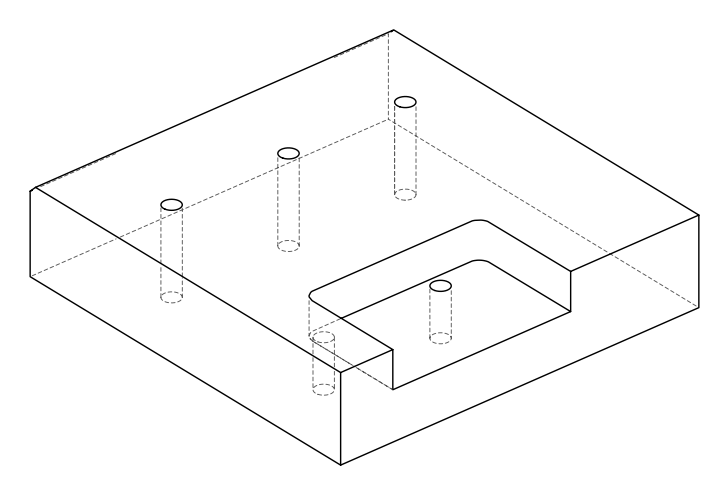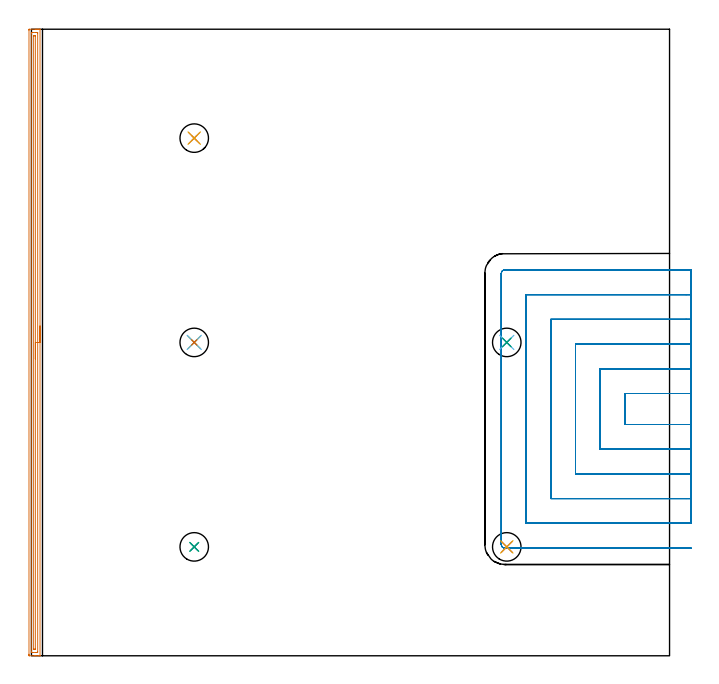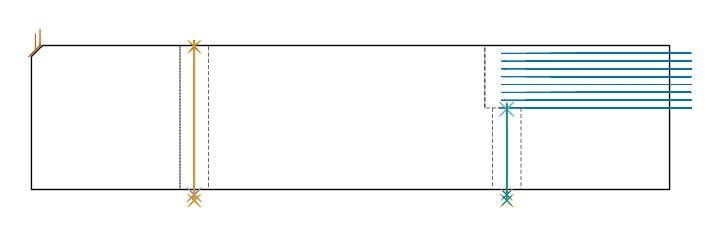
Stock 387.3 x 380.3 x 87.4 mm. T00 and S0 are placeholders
(PLAN: 17 operations, 12 tool changes, 52.2 min)
(1 AREA_MILL | FG_CHAMFER_SURFACE | UGT0205_001 | 9.3 min | 8536 mm3)
(2 MILL_SLOT | SLOT_PARTIAL_RECTANGULAR | UGT0201_094 | Follow Part, ap 5, ae 75% | 39.53 min | 799805 mm3)
(3 SPOT_DRILL | STEP1HOLE | NXT0321_9005460120000 | 0.03 min | 37 mm3)
(4 SPOT_DRILL_1 | STEP1HOLE_1 | NXT0321_9005460120000 | 0.04 min | 31 mm3)
(5 SPOT_DRILL_2 | STEP1HOLE_2 | NXT0321_9005460120000 | 0.03 min | 21 mm3)
(6 SPOT_DRILL_3 | STEP1HOLE_3 | NXT0321_9005460120000 | 0.04 min | 4 mm3)
(7 SPOT_DRILL_4 | STEP1HOLE_4 | NXT0321_9005460120000 | 0.03 min | 7 mm3)
(8 DRILL_THROUGH_HOLE_INTO_CENTER | STEP1HOLE | NXT0301_065 | 0.37 min | 6066 mm3)
(9 DRILL_TO_ENLARGE_THROUGH_HOLE | STEP1HOLE | UGT0301_244 | 0.39 min | 14438 mm3)
(10 DRILL_THROUGH_HOLE_INTO_CENTER_1 | STEP1HOLE_1 | NXT0301_065 | 0.23 min | 3452 mm3)
(11 DRILL_TO_ENLARGE_THROUGH_HOLE_1 | STEP1HOLE_1 | UGT0301_244 | 0.24 min | 8167 mm3)
(12 DRILL_THROUGH_HOLE_INTO_CENTER_2 | STEP1HOLE_2 | NXT0301_065 | 0.37 min | 6030 mm3)
(13 DRILL_TO_ENLARGE_THROUGH_HOLE_2 | STEP1HOLE_2 | UGT0301_244 | 0.39 min | 14489 mm3)
(14 DRILL_THROUGH_HOLE_INTO_CENTER_3 | STEP1HOLE_3 | NXT0301_065 | 0.23 min | 3395 mm3)
(15 DRILL_TO_ENLARGE_THROUGH_HOLE_3 | STEP1HOLE_3 | UGT0301_244 | 0.24 min | 8220 mm3)
(16 DRILL_THROUGH_HOLE_INTO_CENTER_4 | STEP1HOLE_4 | NXT0301_065 | 0.37 min | 6003 mm3)
(17 DRILL_TO_ENLARGE_THROUGH_HOLE_4 | STEP1HOLE_4 | UGT0301_244 | 0.39 min | 14483 mm3)
(TOOL UGT0205_001 | Chamfer Mill 20 x 3 x 45 deg. | D20 FL50 Z2)
(TOOL UGT0201_094 | End mill 20 mm | D20 FL38 Z4)
(TOOL NXT0321_9005460120000 | NC Spot Drill, 142deg, 12mm, Carbide, Uncoated | D12 PA142 FL30 Z2)
(TOOL NXT0301_065 | Carbide Drill 9.4mm [860.1-0940-075A1-MM 2214] | D9.4 PA140 FL98 Z2)
(TOOL UGT0301_244 | Twist Drill 17.3 mm | D17.3 PA118 FL130 Z2)
(OP 1 AREA_MILL)
G17 G21 G94 G90
T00 M6
G54
G17 G0 G90 X5.2 Y200.15 S1061 M3
G43 Z97.4 H0
G94 G1 Y200.112 Z96.528 F250.
Y199.998 Z95.663
Y199.809 Z94.812
Y199.547 Z93.98
Y199.213 Z93.174
Y198.81 Z92.4
Y198.341 Z91.664
Y197.81 Z90.972
Y197.221 Z90.329
Y196.578 Z89.739
Y195.886 Z89.208
Y195.15 Z88.74
Y194.376 Z88.337
Y193.57 Z88.003
Y192.738 Z87.741
Y191.886 Z87.552
Y191.022 Z87.438
Y190.15 Z87.4
Y0.18
X5.197 Y0.01 Z87.388
X5.08 Y0.002 Z87.272
X4.957 Y0. Z87.156
X4.728 Z86.927
X4.027 Z86.222
X2.806 Z85.003
X2.285 Z84.48
X1.675 Z83.87
X-1.101 Z81.096
X-1.198 Y0.002 Z80.999
X-1.494 Y0.01 Z80.703
X-1.498 Y0.318 Z80.7
X-1.5 Y0.627
Y0.937
Y379.673
X-1.498 Y379.982
X-1.494 Y380.29 Z80.703
X-1.198 Y380.3 Z80.999
X2.285 Z84.48
X2.806 Z85.003
X3.156 Z85.352
X3.677 Z85.873
X4.027 Z86.222
X4.728 Z86.927
X4.957 Z87.156
X5.08 Y380.298 Z87.272
X5.197 Y380.29 Z87.388
X5.2 Y380.12 Z87.4
Y190.15
X3.786 Z85.986
X3.785 Y2.663 Z85.985
X3.784 Y2.415 Z85.984
X3.78 Y2.092 Z85.98
X3.779 Y2.02 Z85.979
X3.694 Y2.01 Z85.894
X3.557 Y2.003 Z85.757
X3.156 Y2.001 Z85.356
X2.689 Y2. Z84.889
X0.948 Z83.148
X0.544 Z82.744
X0.075 Y2.002 Z82.275
X-0.052 Y2.008 Z82.148
X-0.077 Y2.01 Z82.123
X-0.08 Y2.055 Z82.12
X-0.083 Y2.165 Z82.117
X-0.085 Y2.415 Z82.115
Y377.637
X-0.084 Y377.885 Z82.116
X-0.08 Y378.208 Z82.12
X-0.079 Y378.28 Z82.121
X0.006 Y378.29 Z82.206
X0.143 Y378.297 Z82.343
X0.544 Y378.299 Z82.744
X1.011 Y378.3 Z83.211
X2.752 Z84.952
X3.156 Z85.356
X3.625 Y378.298 Z85.825
X3.752 Y378.292 Z85.952
X3.777 Y378.29 Z85.977
X3.78 Y378.245 Z85.98
X3.783 Y378.135 Z85.983
X3.785 Y377.885 Z85.985
X3.786 Y190.15 Z85.986
X2.372 Z84.572
X2.371 Y4.115 Z84.571
X2.367 Y4.027 Z84.567
X2.364 Y4.009 Z84.564
X2.358 Y4.006 Z84.558
X2.335 Y4.002 Z84.535
X2.285 Y4. Z84.485
X1.611 Y4.001 Z83.811
X1.415 Y4.005 Z83.615
X1.35 Y4.01 Z83.55
X1.335 Y4.016 Z83.535
X1.332 Y4.056 Z83.532
X1.33 Y4.114 Z83.53
X1.329 Y4.203 Z83.529
X1.328 Y4.291 Z83.528
X1.329 Y376.185 Z83.529
X1.333 Y376.273 Z83.533
X1.336 Y376.291 Z83.536
X1.342 Y376.294 Z83.542
X1.365 Y376.298 Z83.565
X1.415 Y376.299 Z83.615
X2.089 Z84.289
X2.285 Y376.295 Z84.485
X2.35 Y376.29 Z84.55
X2.365 Y376.284 Z84.565
X2.368 Y376.244 Z84.568
X2.37 Y376.186 Z84.57
X2.371 Y376.097 Z84.571
X2.372 Y376.009 Z84.572
Y190.15
Y189.278 Z84.61
Y188.413 Z84.723
Y187.562 Z84.912
Y186.73 Z85.175
Y185.924 Z85.508
Y185.15 Z85.911
Y184.414 Z86.38
Y183.722 Z86.911
Y183.079 Z87.5
Y182.49 Z88.144
Y181.958 Z88.836
Y181.49 Z89.572
Y181.087 Z90.345
Y180.753 Z91.151
Y180.491 Z91.983
Y180.302 Z92.835
Y180.188 Z93.7
Y180.15 Z94.572
G0 Z97.4
M5
M2
(OP 2 MILL_SLOT)
G17 G21 G94 G90
T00 M6
G54
G17 G0 G90 X400.3 Y159.2 S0 M3
G43 Z97.4 H0
Z82.662
G94 G1 X397.3 F250.
X360.2 F500.
Y140.4
X397.3
X400.3 F250.
Y174.2
X397.3
X345.2 F500.
Y125.4
X397.3
X400.3 F250.
Y189.2
X397.3
X330.2 F500.
Y110.4
X397.3
X400.3 F250.
Y204.2
X397.3
X315.2 F500.
Y95.4
X397.3
X400.3 F250.
Y219.2
X397.3
X300.2 F500.
Y80.4
X397.3
X400.3 F250.
Y234.2
X397.3
X287.3 F500.
G3 X285.2 Y232.1 R2.1
G1 Y67.5
G3 X287.3 Y65.4 R2.1
G1 X397.3
X400.3 F250.
G0 Y159.2 Z77.925
G1 X397.3
X360.2 F500.
Y140.4
X397.3
X400.3 F250.
Y174.2
X397.3
X345.2 F500.
Y125.4
X397.3
X400.3 F250.
Y189.2
X397.3
X330.2 F500.
Y110.4
X397.3
X400.3 F250.
Y204.2
X397.3
X315.2 F500.
Y95.4
X397.3
X400.3 F250.
Y219.2
X397.3
X300.2 F500.
Y80.4
X397.3
X400.3 F250.
Y234.2
X397.3
X287.3 F500.
G3 X285.2 Y232.1 R2.1
G1 Y67.5
G3 X287.3 Y65.4 R2.1
G1 X397.3
X400.3 F250.
G0 Y159.2 Z73.187
G1 X397.3
X360.2 F500.
Y140.4
X397.3
X400.3 F250.
Y174.2
X397.3
X345.2 F500.
Y125.4
X397.3
X400.3 F250.
Y189.2
X397.3
X330.2 F500.
Y110.4
X397.3
X400.3 F250.
Y204.2
X397.3
X315.2 F500.
Y95.4
X397.3
X400.3 F250.
Y219.2
X397.3
X300.2 F500.
Y80.4
X397.3
X400.3 F250.
Y234.2
X397.3
X287.3 F500.
G3 X285.2 Y232.1 R2.1
G1 Y67.5
G3 X287.3 Y65.4 R2.1
G1 X397.3
X400.3 F250.
G0 Y159.2 Z68.45
G1 X397.3
X360.2 F500.
Y140.4
X397.3
X400.3 F250.
Y174.2
X397.3
X345.2 F500.
Y125.4
X397.3
X400.3 F250.
Y189.2
X397.3
X330.2 F500.
Y110.4
X397.3
X400.3 F250.
Y204.2
X397.3
X315.2 F500.
Y95.4
X397.3
X400.3 F250.
Y219.2
X397.3
X300.2 F500.
Y80.4
X397.3
X400.3 F250.
Y234.2
X397.3
X287.3 F500.
G3 X285.2 Y232.1 R2.1
G1 Y67.5
G3 X287.3 Y65.4 R2.1
G1 X397.3
X400.3 F250.
G0 Y159.2 Z63.712
G1 X397.3
X360.2 F500.
Y140.4
X397.3
X400.3 F250.
Y174.2
X397.3
X345.2 F500.
Y125.4
X397.3
X400.3 F250.
Y189.2
X397.3
X330.2 F500.
Y110.4
X397.3
X400.3 F250.
Y204.2
X397.3
X315.2 F500.
Y95.4
X397.3
X400.3 F250.
Y219.2
X397.3
X300.2 F500.
Y80.4
X397.3
X400.3 F250.
Y234.2
X397.3
X287.3 F500.
G3 X285.2 Y232.1 R2.1
G1 Y67.5
G3 X287.3 Y65.4 R2.1
G1 X397.3
X400.3 F250.
G0 Y159.2 Z58.975
G1 X397.3
X360.2 F500.
Y140.4
X397.3
X400.3 F250.
Y174.2
X397.3
X345.2 F500.
Y125.4
X397.3
X400.3 F250.
Y189.2
X397.3
X330.2 F500.
Y110.4
X397.3
X400.3 F250.
Y204.2
X397.3
X315.2 F500.
Y95.4
X397.3
X400.3 F250.
Y219.2
X397.3
X300.2 F500.
Y80.4
X397.3
X400.3 F250.
Y234.2
X397.3
X287.3 F500.
G3 X285.2 Y232.1 R2.1
G1 Y67.5
G3 X287.3 Y65.4 R2.1
G1 X397.3
X400.3 F250.
G0 Y159.2 Z54.237
G1 X397.3
X360.2 F500.
Y140.4
X397.3
X400.3 F250.
Y174.2
X397.3
X345.2 F500.
Y125.4
X397.3
X400.3 F250.
Y189.2
X397.3
X330.2 F500.
Y110.4
X397.3
X400.3 F250.
Y204.2
X397.3
X315.2 F500.
Y95.4
X397.3
X400.3 F250.
Y219.2
X397.3
X300.2 F500.
Y80.4
X397.3
X400.3 F250.
Y234.2
X397.3
X287.3 F500.
G3 X285.2 Y232.1 R2.1
G1 Y67.5
G3 X287.3 Y65.4 R2.1
G1 X397.3
X400.3 F250.
G0 Y159.2 Z49.5
G1 X397.3
X360.2 F500.
Y140.4
X397.3
X400.3 F250.
Y174.2
X397.3
X345.2 F500.
Y125.4
X397.3
X400.3 F250.
Y189.2
X397.3
X330.2 F500.
Y110.4
X397.3
X400.3 F250.
Y204.2
X397.3
X315.2 F500.
Y95.4
X397.3
X400.3 F250.
Y219.2
X397.3
X300.2 F500.
Y80.4
X397.3
X400.3 F250.
Y234.2
X397.3
X287.3 F500.
G3 X285.2 Y232.1 R2.1
G1 Y67.5
G3 X287.3 Y65.4 R2.1
G1 X397.3
X400.3 F250.
G0 Z97.4
M5
M2
(OP 3 SPOT_DRILL)
G17 G21 G94 G90
T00 M6
G54
G17 G0 G90 X98.8 Y66.1 S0 M3
G43 Z97.4 H0
G94 G81 G98 Z86.655 F250. R90.4
G80
M5
M2
(OP 4 SPOT_DRILL_1)
G17 G21 G94 G90
T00 M6
G54
G17 G0 G90 X288.5 Y66.1 S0 M3
G43 Z97.4 H0
G94 G81 G98 Z48.755 F250. R52.5
G80
M5
M2
(OP 5 SPOT_DRILL_2)
G17 G21 G94 G90
T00 M6
G54
G17 G0 G90 X98.8 Y190.2 S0 M3
G43 Z97.4 H0
G94 G81 G98 Z86.655 F250. R90.4
G80
M5
M2
(OP 6 SPOT_DRILL_3)
G17 G21 G94 G90
T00 M6
G54
G17 G0 G90 X288.5 Y190.2 S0 M3
G43 Z97.4 H0
G94 G81 G98 Z48.755 F250. R52.5
G80
M5
M2
(OP 7 SPOT_DRILL_4)
G17 G21 G94 G90
T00 M6
G54
G17 G0 G90 X98.8 Y314.2 S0 M3
G43 Z97.4 H0
G94 G81 G98 Z86.655 F250. R90.4
G80
M5
M2
(OP 8 DRILL_THROUGH_HOLE_INTO_CENTER)
G17 G21 G94 G90
T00 M6
G54
G17 G0 G90 X98.8 Y66.1 S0 M3
G43 Z97.4 H1
G94 G73 G98 Z-3.211 F250. Q9.061 R89.4
G80
M5
M2
(OP 9 DRILL_TO_ENLARGE_THROUGH_HOLE)
G17 G21 G94 G90
T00 M6
G54
G17 G0 G90 X98.8 Y66.1 S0 M3
G43 Z97.4 H0
G94 G73 G98 Z-6.697 F250. Q15.683 R89.4
G80
M5
M2
(OP 10 DRILL_THROUGH_HOLE_INTO_CENTER_1)
G17 G21 G94 G90
T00 M6
G54
G17 G0 G90 X288.5 Y66.1 S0 M3
G43 Z97.4 H1
G94 G73 G98 Z-3.211 F250. Q8.785 R51.5
G80
M5
M2
(OP 11 DRILL_TO_ENLARGE_THROUGH_HOLE_1)
G17 G21 G94 G90
T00 M6
G54
G17 G0 G90 X288.5 Y66.1 S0 M3
G43 Z97.4 H0
G94 G73 G98 Z-6.697 F250. Q14.049 R51.5
G80
M5
M2
(OP 12 DRILL_THROUGH_HOLE_INTO_CENTER_2)
G17 G21 G94 G90
T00 M6
G54
G17 G0 G90 X98.8 Y190.2 S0 M3
G43 Z97.4 H1
G94 G73 G98 Z-3.211 F250. Q9.061 R89.4
G80
M5
M2
(OP 13 DRILL_TO_ENLARGE_THROUGH_HOLE_2)
G17 G21 G94 G90
T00 M6
G54
G17 G0 G90 X98.8 Y190.2 S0 M3
G43 Z97.4 H0
G94 G73 G98 Z-6.697 F250. Q15.683 R89.4
G80
M5
M2
(OP 14 DRILL_THROUGH_HOLE_INTO_CENTER_3)
G17 G21 G94 G90
T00 M6
G54
G17 G0 G90 X288.5 Y190.2 S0 M3
G43 Z97.4 H1
G94 G73 G98 Z-3.211 F250. Q8.785 R51.5
G80
M5
M2
(OP 15 DRILL_TO_ENLARGE_THROUGH_HOLE_3)
G17 G21 G94 G90
T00 M6
G54
G17 G0 G90 X288.5 Y190.2 S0 M3
G43 Z97.4 H0
G94 G73 G98 Z-6.697 F250. Q14.049 R51.5
G80
M5
M2
(OP 16 DRILL_THROUGH_HOLE_INTO_CENTER_4)
G17 G21 G94 G90
T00 M6
G54
G17 G0 G90 X98.8 Y314.2 S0 M3
G43 Z97.4 H1
G94 G73 G98 Z-3.211 F250. Q9.061 R89.4
G80
M5
M2
(OP 17 DRILL_TO_ENLARGE_THROUGH_HOLE_4)
G17 G21 G94 G90
T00 M6
G54
G17 G0 G90 X98.8 Y314.2 S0 M3
G43 Z97.4 H0
G94 G73 G98 Z-6.697 F250. Q15.683 R89.4
G80
M5
M2
